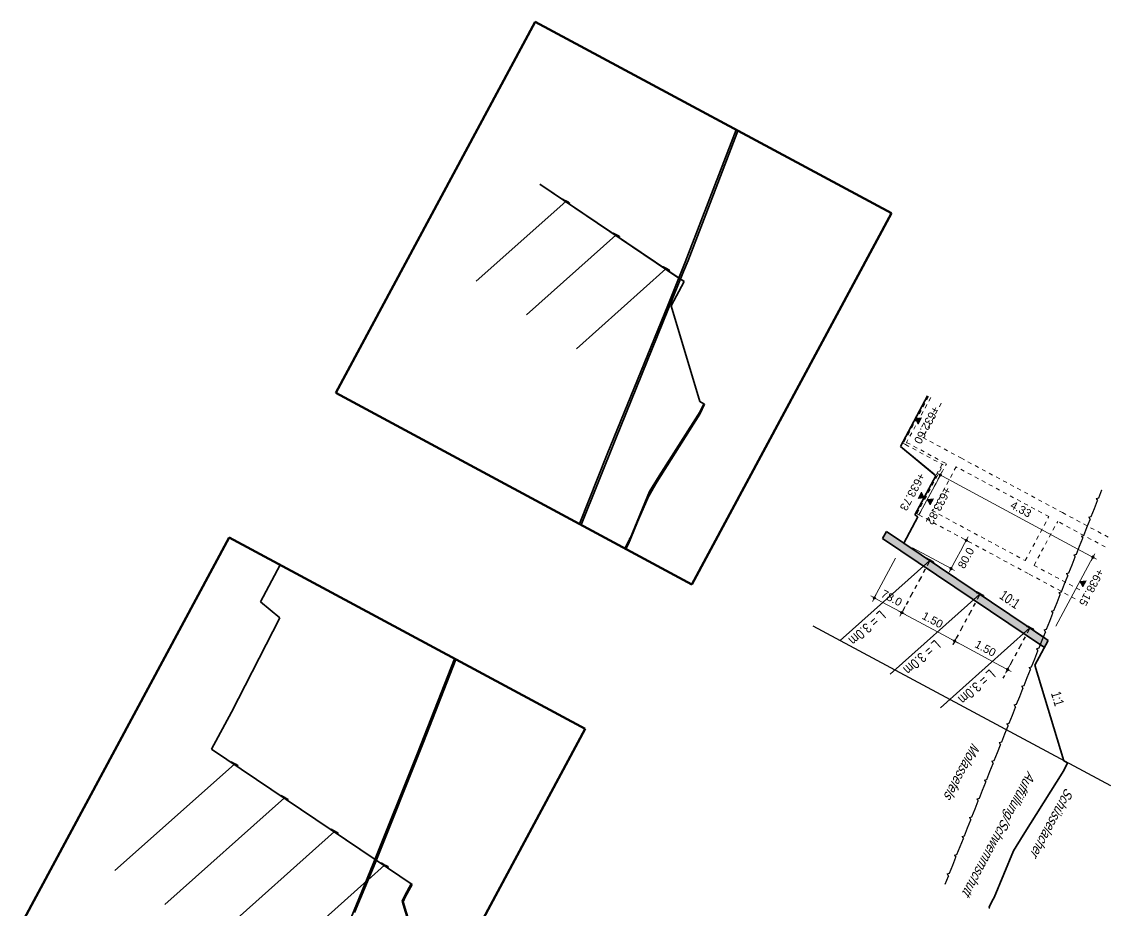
# Model space of a CAD drawing. Header units: metres. Extents: x 2711799 to 2711985, y 1236908 to 1237087.
# Drawn here: x 2711854.08 to 2711881.3, y 1237028.79 to 1237051 of the extents above; entities that cross this region are included whole.
import ezdxf

# ---------------------------------------------------------------- set-up
doc = ezdxf.new("R2010")
doc.units = ezdxf.units.M
doc.header["$PDMODE"] = 2
doc.header["$PDSIZE"] = -2
for name, pattern in [('ALL_S17', [0.0005, 0, -0.0005]), ('AUSGEZOGEN', [0]), ('PUNKT2_S9', [0.35, 0.15, -0.1, 0, -0.1]), ('VERDECKT2_S2', [0.18, 0.1, -0.08])]:
    doc.linetypes.add(name, pattern=pattern)
for name, color, linetype, lineweight in [('XR$10$Bauteilachse', 7, 'PUNKT2_S9', 25), ('XR$10$Beton Ansicht', 7, 'AUSGEZOGEN', 35), ('XR$10$Beton verdeckt vorne', 7, 'VERDECKT2_S2', 25), ('XR$10$Betonierfugen', 7, 'AUSGEZOGEN', 25), ('XR$10$STANDARD_1', 7, 'AUSGEZOGEN', 13), ('XR$10$Text Decke', 7, 'AUSGEZOGEN', 18), ('XR$10$Vermassung Decke', 7, 'AUSGEZOGEN', 18), ('XR$10$Vermassung Schnitte', 7, 'AUSGEZOGEN', 18), ('XR$11$Decke', 7, 'AUSGEZOGEN', 35)]:
    doc.layers.add(name, color=color, linetype=linetype, lineweight=lineweight)
doc.styles.add('ARIAL', font='arial.ttf')
doc.dimstyles.new('DIMSTYLE_4', dxfattribs={"dimtxt": 0.2, "dimasz": 0.2, "dimexe": 0, "dimexo": 0, "dimgap": 0.1, "dimtad": 2, "dimdec": 1, "dimlfac": 100, "dimrnd": 0.5, "dimzin": 4, "dimdsep": 46, "dimtxsty": 'ARIAL', "dimblk1": 'ALL_ML_KREIS', "dimblk2": 'ALL_ML_KREIS', "dimsah": 1, "dimcen": 0, "dimclrd": 7, "dimclre": 7, "dimclrt": 7, "dimadec": 0, "dimazin": 0, "dimtfac": 1, "dimtdec": 0, "dimtix": 1, "dimtmove": 2, "dimatfit": 3, "dimfxl": 0, "dimtzin": 0, "dimlwd": 0, "dimlwe": 18, "dimarcsym": 0})
doc.dimstyles.new('DIMSTYLE_6', dxfattribs={"dimtxt": 0.2, "dimasz": 0.2, "dimexe": 0, "dimexo": 0, "dimgap": 0.1, "dimtad": 2, "dimrnd": 0.005, "dimzin": 4, "dimdsep": 46, "dimtxsty": 'ARIAL', "dimblk1": 'ALL_ML_KREIS', "dimblk2": 'ALL_ML_KREIS', "dimsah": 1, "dimcen": 0, "dimclrd": 7, "dimclre": 7, "dimclrt": 7, "dimadec": 0, "dimazin": 0, "dimtfac": 1, "dimtdec": 0, "dimtix": 1, "dimtmove": 2, "dimatfit": 3, "dimfxl": 0, "dimtzin": 0, "dimlwd": 0, "dimlwe": 18, "dimarcsym": 0})

# ---------------------------------------------------------------- blocks, each defined once
blk = doc.blocks.new('MUSTERELEMENT_24')
at = {"layer": 'XR$10$Betonierfugen', "color": 7, "linetype": 'AUSGEZOGEN', "lineweight": 25, "transparency": 33554687}
for p, q in [((15.753, -50.075), (15.539, -50.1)), ((15.796, -50.121), (15.753, -50.075)), ((15.796, -50.121), (15.828, -50.067)), ((16.041, -50.042), (15.828, -50.067)), ((13.289, -50.41), (13.321, -50.356)), ((13.534, -50.332), (13.321, -50.356)), ((13.747, -50.307), (13.534, -50.332)), ((13.79, -50.352), (13.747, -50.307)), ((13.79, -50.352), (13.822, -50.298)), ((14.035, -50.274), (13.822, -50.298)), ((14.248, -50.249), (14.035, -50.274)), ((14.292, -50.294), (14.248, -50.249)), ((14.292, -50.294), (14.324, -50.24)), ((14.537, -50.216), (14.324, -50.24)), ((14.75, -50.191), (14.537, -50.216)), ((14.793, -50.236), (14.75, -50.191)), ((14.793, -50.236), (14.825, -50.182)), ((15.038, -50.158), (14.825, -50.182)), ((15.251, -50.133), (15.038, -50.158)), ((15.295, -50.179), (15.251, -50.133)), ((15.295, -50.179), (15.326, -50.124)), ((15.539, -50.1), (15.326, -50.124)), ((11.027, -50.621), (10.814, -50.646)), ((11.24, -50.597), (11.027, -50.621)), ((11.283, -50.642), (11.24, -50.597)), ((11.283, -50.642), (11.315, -50.588)), ((11.528, -50.563), (11.315, -50.588)), ((11.741, -50.539), (11.528, -50.563)), ((11.785, -50.584), (11.741, -50.539)), ((11.785, -50.584), (11.816, -50.53)), ((12.029, -50.505), (11.816, -50.53)), ((12.243, -50.481), (12.029, -50.505)), ((12.286, -50.526), (12.243, -50.481)), ((12.286, -50.526), (12.318, -50.472)), ((12.531, -50.448), (12.318, -50.472)), ((12.744, -50.423), (12.531, -50.448)), ((12.787, -50.468), (12.744, -50.423)), ((12.787, -50.468), (12.819, -50.414)), ((13.032, -50.39), (12.819, -50.414)), ((13.245, -50.365), (13.032, -50.39)), ((13.289, -50.41), (13.245, -50.365)), ((8.733, -50.886), (8.519, -50.911)), ((8.776, -50.932), (8.733, -50.886)), ((8.776, -50.932), (8.808, -50.878)), ((9.021, -50.853), (8.808, -50.878)), ((9.234, -50.828), (9.021, -50.853)), ((9.277, -50.874), (9.234, -50.828)), ((9.277, -50.874), (9.309, -50.82)), ((9.522, -50.795), (9.309, -50.82)), ((9.735, -50.771), (9.522, -50.795)), ((9.779, -50.816), (9.735, -50.771)), ((9.779, -50.816), (9.811, -50.762)), ((10.024, -50.737), (9.811, -50.762)), ((10.237, -50.713), (10.024, -50.737)), ((10.28, -50.758), (10.237, -50.713)), ((10.28, -50.758), (10.312, -50.704)), ((10.525, -50.679), (10.312, -50.704)), ((10.738, -50.655), (10.525, -50.679)), ((10.782, -50.7), (10.738, -50.655)), ((10.782, -50.7), (10.814, -50.646)), ((6.225, -51.176), (6.012, -51.201)), ((6.269, -51.221), (6.225, -51.176)), ((6.269, -51.221), (6.301, -51.167)), ((6.514, -51.143), (6.301, -51.167)), ((6.727, -51.118), (6.514, -51.143)), ((6.77, -51.164), (6.727, -51.118)), ((6.77, -51.164), (6.802, -51.109)), ((7.015, -51.085), (6.802, -51.109)), ((7.228, -51.06), (7.015, -51.085)), ((7.272, -51.106), (7.228, -51.06)), ((7.272, -51.106), (7.304, -51.052)), ((7.517, -51.027), (7.304, -51.052)), ((7.73, -51.002), (7.517, -51.027)), ((7.773, -51.048), (7.73, -51.002)), ((7.773, -51.048), (7.805, -50.994)), ((8.018, -50.969), (7.805, -50.994)), ((8.231, -50.944), (8.018, -50.969)), ((8.275, -50.99), (8.231, -50.944)), ((8.275, -50.99), (8.306, -50.936)), ((8.519, -50.911), (8.306, -50.936)), ((5.724, -51.234), (5.511, -51.259)), ((5.511, -51.259), (5.511, -51.259)), ((5.767, -51.279), (5.724, -51.234)), ((5.767, -51.279), (5.799, -51.225)), ((6.012, -51.201), (5.799, -51.225))]:
    blk.add_line(p, q, dxfattribs=at)
blk = doc.blocks.new('COMPLEX_KOTENVERMASSUNG_0')
at = {"layer": 'XR$10$Vermassung Schnitte', "linetype": 'AUSGEZOGEN', "lineweight": 18, "transparency": 33554687}
for points in [[(7.873, -50.533), (7.698, -50.533), (7.786, -50.658)], [(7.875, -54.863), (7.7, -54.863), (7.788, -54.988)], [(6.238, -56.083), (6.063, -56.083), (6.15, -56.208)]]:
    blk.add_hatch(color=7, dxfattribs=at).paths.add_polyline_path(points)
blk.add_hatch(color=7, dxfattribs=at).paths.add_polyline_path([(7.876, -55.203), (7.701, -55.203), (7.788, -55.078)], flags=16)
at = {"layer": 'XR$10$Vermassung Schnitte', "color": 7, "linetype": 'AUSGEZOGEN', "lineweight": 18, "transparency": 33554687}
for p, q in [((7.873, -50.533), (7.698, -50.533)), ((7.698, -50.533), (7.786, -50.658)), ((7.786, -50.658), (7.873, -50.533)), ((7.786, -50.658), (7.786, -50.658)), ((7.786, -50.658), (7.786, -50.658)), ((7.786, -50.658), (7.786, -50.658)), ((7.786, -50.658), (7.786, -50.658)), ((7.875, -54.863), (7.7, -54.863)), ((7.7, -54.863), (7.788, -54.988)), ((7.788, -54.988), (7.875, -54.863)), ((7.701, -55.203), (7.788, -55.078)), ((7.876, -55.203), (7.701, -55.203)), ((7.788, -54.988), (7.788, -54.988)), ((7.788, -54.988), (7.788, -54.988)), ((7.788, -54.988), (7.788, -54.988)), ((7.788, -54.988), (7.788, -54.988)), ((7.788, -55.078), (7.876, -55.203)), ((7.788, -55.078), (7.788, -55.078)), ((7.788, -55.078), (7.788, -55.078)), ((7.788, -55.078), (7.788, -55.078)), ((7.788, -55.078), (7.788, -55.078)), ((6.238, -56.083), (6.063, -56.083)), ((6.063, -56.083), (6.15, -56.208)), ((6.15, -56.208), (6.238, -56.083)), ((6.15, -56.208), (6.15, -56.208)), ((6.15, -56.208), (6.15, -56.208)), ((6.15, -56.208), (6.15, -56.208)), ((6.15, -56.208), (6.15, -56.208))]:
    blk.add_line(p, q, dxfattribs=at)
at = {"layer": 'XR$10$Vermassung Schnitte', "color": 7, "linetype": 'AUSGEZOGEN', "lineweight": 18, "transparency": 33554687, "char_height": 0.2, "attachment_point": 7, "style": 'ARIAL'}
for s, insert, width in [('\\W0.98;+638.15', (7.282, -50.433), 1.11568), ('\\W1.00;+633.82', (7.286, -54.763), 1.11716), ('\\W1.00;+633.73', (7.286, -55.503), 1.11716), ('\\W1.00;+632.60', (5.648, -55.983), 1.11716)]:
    blk.add_mtext(s, dxfattribs=dict(at, insert=insert, width=width))
blk = doc.blocks.new('ALL_ML_KREIS')
at = {"color": 0, "linetype": 'ByBlock', "lineweight": -2}
for p, q in [((-1, 0), (0.5, 0)), ((0, -0.5), (0, 0.5))]:
    blk.add_line(p, q, dxfattribs=at)
blk.add_circle((0, 0), 0.15, dxfattribs=at)
blk = doc.blocks.new('*D1563')
at = {"layer": 'DEFPOINTS', "color": 0, "transparency": 16777216}
for p in [(2711876.335, 1237037.854), (2711877.68, 1237038.039), (2711877.302, 1237037.334)]:
    blk.add_point(p, dxfattribs=at)
at = {"layer": 'XR$10$Vermassung Decke', "color": 7, "lineweight": 18, "transparency": 16777216}
blk.add_line((2711876.335, 1237037.854), (2711877.302, 1237037.334), dxfattribs=at)
at = {"layer": 'XR$10$Vermassung Decke', "color": 7, "lineweight": 0, "transparency": 16777216}
blk.add_line((2711877.586, 1237037.862), (2711877.396, 1237037.51), dxfattribs=at)
at = {"layer": 'XR$10$Vermassung Decke', "color": 7, "lineweight": 0, "transparency": 16777216, "xscale": 0.2, "yscale": 0.2, "zscale": 0.2}
for p, rotation in [((2711877.68, 1237038.039), 61.73568339642876), ((2711877.302, 1237037.334), 241.7356833964287)]:
    blk.add_blockref('ALL_ML_KREIS', p, dxfattribs=dict(at, rotation=rotation))
at = {"layer": 'XR$10$Vermassung Decke', "color": 7, "lineweight": 18, "transparency": 16777216, "insert": (2711877.674, 1237037.596), "char_height": 0.2, "width": 0.66667, "attachment_point": 5, "rotation": 61.7357, "style": 'ARIAL'}
blk.add_mtext('80.0', dxfattribs=at)
blk = doc.blocks.new('*D1514')
at = {"layer": 'DEFPOINTS', "color": 0, "transparency": 16777216}
for p in [(2711876.537, 1237038.746), (2711880.846, 1237037.616), (2711879.921, 1237035.896)]:
    blk.add_point(p, dxfattribs=at)
at = {"layer": 'XR$10$Vermassung Decke', "color": 7, "lineweight": 18, "transparency": 16777216}
for p, q in [((2711876.537, 1237038.746), (2711877.033, 1237039.667)), ((2711879.921, 1237035.896), (2711880.846, 1237037.616))]:
    blk.add_line(p, q, dxfattribs=at)
at = {"layer": 'XR$10$Vermassung Decke', "color": 7, "lineweight": 0, "transparency": 16777216}
blk.add_line((2711877.209, 1237039.572), (2711880.67, 1237037.711), dxfattribs=at)
at = {"layer": 'XR$10$Vermassung Decke', "color": 7, "lineweight": 0, "transparency": 16777216, "xscale": 0.2, "yscale": 0.2, "zscale": 0.2}
for p, rotation in [((2711877.033, 1237039.667), 151.7356834027459), ((2711880.846, 1237037.616), 331.7356834027458)]:
    blk.add_blockref('ALL_ML_KREIS', p, dxfattribs=dict(at, rotation=rotation))
at = {"layer": 'XR$10$Vermassung Decke', "color": 7, "lineweight": 18, "transparency": 16777216, "insert": (2711879.046, 1237038.815), "char_height": 0.2, "width": 0.66667, "attachment_point": 5, "rotation": 331.7357, "style": 'ARIAL'}
blk.add_mtext('4.33', dxfattribs=at)
blk = doc.blocks.new('*D1555')
at = {"layer": 'DEFPOINTS', "color": 0, "transparency": 16777216}
for p in [(2711875.915, 1237037.588), (2711876.07, 1237036.229), (2711876.153, 1237036.384)]:
    blk.add_point(p, dxfattribs=at)
at = {"layer": 'XR$10$Vermassung Decke', "color": 7, "lineweight": 18, "transparency": 16777216}
for p, q in [((2711875.915, 1237037.588), (2711875.383, 1237036.599)), ((2711876.153, 1237036.384), (2711876.07, 1237036.229))]:
    blk.add_line(p, q, dxfattribs=at)
at = {"layer": 'XR$10$Vermassung Decke', "color": 7, "lineweight": 0, "transparency": 16777216}
blk.add_line((2711875.559, 1237036.504), (2711875.894, 1237036.324), dxfattribs=at)
at = {"layer": 'XR$10$Vermassung Decke', "color": 7, "lineweight": 0, "transparency": 16777216, "xscale": 0.2, "yscale": 0.2, "zscale": 0.2}
for p, rotation in [((2711875.383, 1237036.599), 151.7356834027459), ((2711876.07, 1237036.229), 331.7356834027458)]:
    blk.add_blockref('ALL_ML_KREIS', p, dxfattribs=dict(at, rotation=rotation))
at = {"layer": 'XR$10$Vermassung Decke', "color": 7, "lineweight": 18, "transparency": 16777216, "insert": (2711875.816, 1237036.597), "char_height": 0.2, "width": 0.66667, "attachment_point": 5, "rotation": 331.7357, "style": 'ARIAL'}
blk.add_mtext('78.0', dxfattribs=at)
blk = doc.blocks.new('*D1556')
at = {"layer": 'DEFPOINTS', "color": 0, "transparency": 16777216}
for p in [(2711876.153, 1237036.384), (2711877.452, 1237035.633), (2711877.391, 1237035.519)]:
    blk.add_point(p, dxfattribs=at)
at = {"layer": 'XR$10$Vermassung Decke', "color": 7, "lineweight": 18, "transparency": 16777216}
for p, q in [((2711876.153, 1237036.384), (2711876.07, 1237036.229)), ((2711877.452, 1237035.633), (2711877.391, 1237035.519))]:
    blk.add_line(p, q, dxfattribs=at)
at = {"layer": 'XR$10$Vermassung Decke', "color": 7, "lineweight": 0, "transparency": 16777216}
blk.add_line((2711876.246, 1237036.135), (2711877.215, 1237035.614), dxfattribs=at)
at = {"layer": 'XR$10$Vermassung Decke', "color": 7, "lineweight": 0, "transparency": 16777216, "xscale": 0.2, "yscale": 0.2, "zscale": 0.2}
for p, rotation in [((2711876.07, 1237036.229), 151.7356834027459), ((2711877.391, 1237035.519), 331.7356834027458)]:
    blk.add_blockref('ALL_ML_KREIS', p, dxfattribs=dict(at, rotation=rotation))
at = {"layer": 'XR$10$Vermassung Decke', "color": 7, "lineweight": 18, "transparency": 16777216, "insert": (2711876.838, 1237036.048), "char_height": 0.2, "width": 0.66667, "attachment_point": 5, "rotation": 331.7357, "style": 'ARIAL'}
blk.add_mtext('1.50', dxfattribs=at)
blk = doc.blocks.new('*D1557')
at = {"layer": 'DEFPOINTS', "color": 0, "transparency": 16777216}
for p in [(2711877.452, 1237035.633), (2711878.712, 1237034.809), (2711878.775, 1237034.925)]:
    blk.add_point(p, dxfattribs=at)
at = {"layer": 'XR$10$Vermassung Decke', "color": 7, "lineweight": 18, "transparency": 16777216}
for p, q in [((2711877.452, 1237035.633), (2711877.391, 1237035.519)), ((2711878.775, 1237034.925), (2711878.712, 1237034.809))]:
    blk.add_line(p, q, dxfattribs=at)
at = {"layer": 'XR$10$Vermassung Decke', "color": 7, "lineweight": 0, "transparency": 16777216}
blk.add_line((2711877.567, 1237035.424), (2711878.536, 1237034.903), dxfattribs=at)
at = {"layer": 'XR$10$Vermassung Decke', "color": 7, "lineweight": 0, "transparency": 16777216, "xscale": 0.2, "yscale": 0.2, "zscale": 0.2}
for p, rotation in [((2711877.391, 1237035.519), 151.7356834027459), ((2711878.712, 1237034.809), 331.7356834027458)]:
    blk.add_blockref('ALL_ML_KREIS', p, dxfattribs=dict(at, rotation=rotation))
at = {"layer": 'XR$10$Vermassung Decke', "color": 7, "lineweight": 18, "transparency": 16777216, "insert": (2711878.159, 1237035.337), "char_height": 0.2, "width": 0.66667, "attachment_point": 5, "rotation": 331.7357, "style": 'ARIAL'}
blk.add_mtext('1.50', dxfattribs=at)

msp = doc.modelspace()

# ---------------------------------------------------------------- hatches: boundary and pattern name
at = {"layer": 'XR$11$Decke', "lineweight": 25, "transparency": 33554687}
msp.add_hatch(color=131, dxfattribs=at).paths.add_polyline_path([(2711879.7278, 1237035.5358), (2711875.6857, 1237038.2596), (2711875.591, 1237038.0834), (2711879.633, 1237035.3596)])

# ---------------------------------------------------------------- linework, layer by layer
at = {"layer": 'XR$10$Bauteilachse', "transparency": 33554687}
for p, q in [((2711876.7713, 1237037.5336, 640.05), (2711876.0942, 1237036.2741, 640.05)), ((2711878.0215, 1237036.6912, 640.05), (2711877.3443, 1237035.4317, 640.05)), ((2711879.2716, 1237035.8488, 640.05), (2711878.5944, 1237034.5893, 640.05))]:
    msp.add_line(p, q, dxfattribs=at)
at = {"layer": 'XR$10$Beton Ansicht', "transparency": 33554687}
for p, q in [((2711867.6162, 1237050.6169, 640.05), (2711868.5644, 1237050.1071, 640.05)), ((2711871.9276, 1237048.2989, 640.05), (2711870.6583, 1237044.9884, 640.05)), ((2711871.3617, 1237046.6832, 640.05), (2711871.9758, 1237048.273, 640.05)), ((2711871.9569, 1237048.2832, 640.05), (2711871.9276, 1237048.2989, 640.05)), ((2711871.9758, 1237048.273, 640.05), (2711871.9569, 1237048.2832, 640.05)), ((2711867.0219, 1237046.9351, 640.05), (2711870.4981, 1237044.5926, 640.05)), ((2711870.6306, 1237044.5033, 640.05), (2711867.0219, 1237046.9351, 640.05)), ((2711867.6762, 1237046.5086, 640.05), (2711865.4375, 1237044.5115, 640.05)), ((2711867.5901, 1237046.5549, 640.05), (2711867.5948, 1237046.5637, 640.05)), ((2711867.5901, 1237046.5549, 640.05), (2711867.605, 1237046.5469, 640.05)), ((2711867.6097, 1237046.5557, 640.05), (2711867.5948, 1237046.5637, 640.05)), ((2711867.605, 1237046.5469, 640.05), (2711867.6097, 1237046.5557, 640.05)), ((2711867.605, 1237046.5469, 640.05), (2711867.6322, 1237046.5322, 640.05)), ((2711867.6369, 1237046.541, 640.05), (2711867.6097, 1237046.5557, 640.05)), ((2711867.6322, 1237046.5322, 640.05), (2711867.6369, 1237046.541, 640.05)), ((2711867.6322, 1237046.5322, 640.05), (2711867.667, 1237046.5135, 640.05)), ((2711867.6718, 1237046.5223, 640.05), (2711867.6369, 1237046.541, 640.05)), ((2711867.667, 1237046.5135, 640.05), (2711867.6718, 1237046.5223, 640.05)), ((2711867.667, 1237046.5135, 640.05), (2711867.7035, 1237046.4939, 640.05)), ((2711867.7082, 1237046.5027, 640.05), (2711867.6718, 1237046.5223, 640.05)), ((2711867.7035, 1237046.4939, 640.05), (2711867.7082, 1237046.5027, 640.05)), ((2711867.7399, 1237046.4857, 640.05), (2711867.7082, 1237046.5027, 640.05)), ((2711870.7291, 1237045.0335, 640.05), (2711871.3617, 1237046.6832, 640.05)), ((2711867.7035, 1237046.4939, 640.05), (2711867.7352, 1237046.4769, 640.05)), ((2711867.7352, 1237046.4769, 640.05), (2711867.7399, 1237046.4857, 640.05)), ((2711867.7352, 1237046.4769, 640.05), (2711867.7567, 1237046.4653, 640.05)), ((2711867.7614, 1237046.4741, 640.05), (2711867.7399, 1237046.4857, 640.05)), ((2711867.7567, 1237046.4653, 640.05), (2711867.7614, 1237046.4741, 640.05)), ((2711867.7567, 1237046.4653, 640.05), (2711867.7643, 1237046.4612, 640.05)), ((2711867.7691, 1237046.47, 640.05), (2711867.7614, 1237046.4741, 640.05)), ((2711867.7691, 1237046.47, 640.05), (2711867.7643, 1237046.4612, 640.05)), ((2711868.8402, 1237045.7125, 640.05), (2711868.845, 1237045.7213, 640.05)), ((2711868.8402, 1237045.7125, 640.05), (2711868.8551, 1237045.7044, 640.05)), ((2711868.8599, 1237045.7133, 640.05), (2711868.845, 1237045.7213, 640.05)), ((2711868.8551, 1237045.7044, 640.05), (2711868.8599, 1237045.7133, 640.05)), ((2711868.8551, 1237045.7044, 640.05), (2711868.8823, 1237045.6898, 640.05)), ((2711868.8871, 1237045.6986, 640.05), (2711868.8599, 1237045.7133, 640.05)), ((2711868.8823, 1237045.6898, 640.05), (2711868.8871, 1237045.6986, 640.05)), ((2711868.8823, 1237045.6898, 640.05), (2711868.9172, 1237045.6711, 640.05)), ((2711868.9219, 1237045.6799, 640.05), (2711868.8871, 1237045.6986, 640.05)), ((2711868.9263, 1237045.6662, 640.05), (2711866.6876, 1237043.6691, 640.05)), ((2711868.9172, 1237045.6711, 640.05), (2711868.9219, 1237045.6799, 640.05)), ((2711868.9172, 1237045.6711, 640.05), (2711868.9536, 1237045.6515, 640.05)), ((2711868.9583, 1237045.6603, 640.05), (2711868.9219, 1237045.6799, 640.05)), ((2711868.9536, 1237045.6515, 640.05), (2711868.9583, 1237045.6603, 640.05)), ((2711868.9536, 1237045.6515, 640.05), (2711868.9853, 1237045.6345, 640.05)), ((2711868.9901, 1237045.6433, 640.05), (2711868.9583, 1237045.6603, 640.05)), ((2711868.9853, 1237045.6345, 640.05), (2711868.9901, 1237045.6433, 640.05)), ((2711868.9853, 1237045.6345, 640.05), (2711869.0068, 1237045.6229, 640.05)), ((2711869.0116, 1237045.6317, 640.05), (2711868.9901, 1237045.6433, 640.05)), ((2711869.0068, 1237045.6229, 640.05), (2711869.0116, 1237045.6317, 640.05)), ((2711869.0068, 1237045.6229, 640.05), (2711869.0145, 1237045.6188, 640.05)), ((2711869.0192, 1237045.6276, 640.05), (2711869.0116, 1237045.6317, 640.05)), ((2711869.0192, 1237045.6276, 640.05), (2711869.0145, 1237045.6188, 640.05)), ((2711870.0904, 1237044.87, 640.05), (2711870.0951, 1237044.8788, 640.05)), ((2711870.0904, 1237044.87, 640.05), (2711870.1053, 1237044.862, 640.05)), ((2711870.11, 1237044.8708, 640.05), (2711870.0951, 1237044.8788, 640.05)), ((2711870.1053, 1237044.862, 640.05), (2711870.11, 1237044.8708, 640.05)), ((2711870.1372, 1237044.8562, 640.05), (2711870.11, 1237044.8708, 640.05)), ((2711870.6583, 1237044.9884, 640.05), (2711870.2198, 1237043.9054, 640.05)), ((2711870.6158, 1237044.7537, 640.05), (2711870.7291, 1237045.0335, 640.05)), ((2711870.1764, 1237044.8237, 640.05), (2711867.9377, 1237042.8267, 640.05)), ((2711868.9205, 1237040.5834, 640.05), (2711870.6158, 1237044.7537, 640.05)), ((2711870.1053, 1237044.862, 640.05), (2711870.1325, 1237044.8474, 640.05)), ((2711870.1325, 1237044.8474, 640.05), (2711870.1372, 1237044.8562, 640.05)), ((2711870.1325, 1237044.8474, 640.05), (2711870.1673, 1237044.8287, 640.05)), ((2711870.172, 1237044.8375, 640.05), (2711870.1372, 1237044.8562, 640.05)), ((2711870.1673, 1237044.8287, 640.05), (2711870.172, 1237044.8375, 640.05)), ((2711870.1673, 1237044.8287, 640.05), (2711870.2037, 1237044.8091, 640.05)), ((2711870.2085, 1237044.8179, 640.05), (2711870.172, 1237044.8375, 640.05)), ((2711870.2037, 1237044.8091, 640.05), (2711870.2085, 1237044.8179, 640.05)), ((2711870.2037, 1237044.8091, 640.05), (2711870.2354, 1237044.792, 640.05)), ((2711870.2402, 1237044.8008, 640.05), (2711870.2085, 1237044.8179, 640.05)), ((2711870.2354, 1237044.792, 640.05), (2711870.2402, 1237044.8008, 640.05)), ((2711870.2354, 1237044.792, 640.05), (2711870.257, 1237044.7805, 640.05)), ((2711870.2617, 1237044.7893, 640.05), (2711870.2402, 1237044.8008, 640.05)), ((2711870.257, 1237044.7805, 640.05), (2711870.2617, 1237044.7893, 640.05)), ((2711870.257, 1237044.7805, 640.05), (2711870.2646, 1237044.7764, 640.05)), ((2711870.2693, 1237044.7852, 640.05), (2711870.2617, 1237044.7893, 640.05)), ((2711870.2693, 1237044.7852, 640.05), (2711870.2646, 1237044.7764, 640.05)), ((2711870.6306, 1237044.5033, 640.05), (2711870.3029, 1237043.8938, 640.05)), ((2711870.3029, 1237043.8938, 640.05), (2711870.6306, 1237044.5033, 640.05)), ((2711870.5391, 1237044.565, 640.05), (2711870.6306, 1237044.5033, 640.05)), ((2711870.2198, 1237043.9054, 640.05), (2711868.7107, 1237040.1932, 640.05)), ((2711871.0216, 1237041.5035, 640.05), (2711870.3029, 1237043.8938, 640.05)), ((2711870.3029, 1237043.8938, 640.05), (2711871.0216, 1237041.5035, 640.05)), ((2711876.0342, 1237040.3861, 640.05), (2711876.7134, 1237041.6493, 640.05)), ((2711876.0342, 1237040.3861, 640.05), (2711876.7134, 1237041.6493, 640.05)), ((2711876.7134, 1237041.6493, 640.05), (2711876.0342, 1237040.3861, 640.05)), ((2711871.1433, 1237041.4381, 640.05), (2711871.0216, 1237041.5035, 640.05)), ((2711871.0216, 1237041.5035, 640.05), (2711871.1193, 1237041.451, 640.05)), ((2711871.0256, 1237041.1864, 640.05), (2711871.1433, 1237041.4381, 640.05)), ((2711871.1193, 1237041.451, 640.05), (2711871.0284, 1237041.2569, 640.05)), ((2711871.1193, 1237041.451, 640.05), (2711871.1433, 1237041.4381, 640.05)), ((2711871.1433, 1237041.4381, 640.05), (2711871.1193, 1237041.451, 640.05)), ((2711869.9475, 1237039.4909, 640.05), (2711871.0256, 1237041.1864, 640.05)), ((2711871.0284, 1237041.2569, 640.05), (2711870.0045, 1237039.6465, 640.05)), ((2711871.0256, 1237041.1864, 640.05), (2711871.0284, 1237041.2569, 640.05)), ((2711868.0611, 1237038.4223, 640.05), (2711868.9205, 1237040.5834, 640.05)), ((2711876.8804, 1237039.6867, 640.05), (2711876.0342, 1237040.3861, 640.05)), ((2711876.0342, 1237040.3861, 640.05), (2711876.8804, 1237039.6867, 640.05)), ((2711876.9225, 1237039.6519, 640.05), (2711876.0342, 1237040.3861, 640.05)), ((2711868.7107, 1237040.1932, 640.05), (2711868.0161, 1237038.4465, 640.05)), ((2711870.0045, 1237039.6465, 640.05), (2711869.7678, 1237039.2557, 640.05)), ((2711869.8614, 1237039.3476, 640.05), (2711869.9475, 1237039.4909, 640.05)), ((2711876.3949, 1237038.6708, 640.05), (2711876.9225, 1237039.6519, 640.05)), ((2711876.9225, 1237039.6519, 640.05), (2711876.3949, 1237038.6708, 640.05)), ((2711876.8804, 1237039.6867, 640.05), (2711876.9225, 1237039.6519, 640.05)), ((2711869.7678, 1237039.2557, 640.05), (2711869.2814, 1237038.0871, 640.05)), ((2711869.6761, 1237039.0068, 640.05), (2711869.8614, 1237039.3476, 640.05)), ((2711869.6761, 1237039.0068, 640.05), (2711869.7678, 1237039.2557, 640.05)), ((2711869.8614, 1237039.3476, 640.05), (2711869.7678, 1237039.2557, 640.05)), ((2711869.2373, 1237037.946, 640.05), (2711869.6761, 1237039.0068, 640.05)), ((2711869.7236, 1237039.0941, 640.05), (2711869.4339, 1237038.4214, 640.05)), ((2711876.1191, 1237037.9676, 640.05), (2711876.4742, 1237038.6281, 640.05)), ((2711876.4742, 1237038.6281, 640.05), (2711876.1191, 1237037.9676, 640.05)), ((2711876.4742, 1237038.6281, 640.05), (2711876.3949, 1237038.6708, 640.05)), ((2711876.3949, 1237038.6708, 640.05), (2711876.4742, 1237038.6281, 640.05)), ((2711868.0161, 1237038.4465, 640.05), (2711868.0611, 1237038.4223, 640.05)), ((2711869.2373, 1237037.946, 640.05), (2711869.2814, 1237038.0871, 640.05)), ((2711869.2814, 1237038.0871, 640.05), (2711869.2568, 1237038.0442, 640.05)), ((2711869.2653, 1237038.0723, 640.05), (2711869.2568, 1237038.0442, 640.05)), ((2711869.2952, 1237038.1203, 640.05), (2711869.2653, 1237038.0723, 640.05)), ((2711869.2814, 1237038.0871, 640.05), (2711869.2653, 1237038.0723, 640.05)), ((2711875.591, 1237038.0834, 640.05), (2711875.6857, 1237038.2596, 640.05)), ((2711879.633, 1237035.3596, 640.05), (2711875.591, 1237038.0834, 640.05)), ((2711879.6356, 1237035.5979, 640.05), (2711875.6857, 1237038.2596, 640.05)), ((2711869.2568, 1237038.0442, 640.05), (2711869.1516, 1237037.836, 640.05)), ((2711869.1516, 1237037.836, 640.05), (2711869.1752, 1237037.8233, 640.05)), ((2711869.1752, 1237037.8233, 640.05), (2711869.2373, 1237037.946, 640.05)), ((2711860.5379, 1237037.4223, 640.05), (2711860.041, 1237036.4981, 640.05)), ((2711860.041, 1237036.4981, 640.05), (2711860.5379, 1237037.4223, 640.05)), ((2711860.041, 1237036.4981, 640.05), (2711860.5248, 1237036.0982, 640.05)), ((2711860.5248, 1237036.0982, 640.05), (2711860.041, 1237036.4981, 640.05)), ((2711860.5248, 1237036.0982, 640.05), (2711859.3194, 1237033.7411, 640.05)), ((2711859.3194, 1237033.7411, 640.05), (2711860.5248, 1237036.0982, 640.05)), ((2711879.2281, 1237035.8724, 640.05), (2711879.5945, 1237035.6255, 640.05)), ((2711879.7278, 1237035.5358, 640.05), (2711879.3965, 1237034.9196, 640.05)), ((2711879.3965, 1237034.9196, 640.05), (2711879.7278, 1237035.5358, 640.05)), ((2711879.6356, 1237035.5979, 640.05), (2711879.7278, 1237035.5358, 640.05)), ((2711879.7278, 1237035.5358, 640.05), (2711879.6356, 1237035.5979, 640.05)), ((2711864.8947, 1237035.08, 640.05), (2711863.9681, 1237032.7155, 640.05)), ((2711864.9279, 1237035.0621, 640.05), (2711864.8947, 1237035.08, 640.05)), ((2711864.1163, 1237032.9913, 640.05), (2711864.9279, 1237035.0621, 640.05)), ((2711880.1153, 1237032.5294, 640.05), (2711879.3965, 1237034.9196, 640.05)), ((2711879.3965, 1237034.9196, 640.05), (2711880.1153, 1237032.5294, 640.05)), ((2711859.3194, 1237033.7411, 640.05), (2711858.8222, 1237032.8162, 640.05)), ((2711858.8222, 1237032.8162, 640.05), (2711859.3194, 1237033.7411, 640.05)), ((2711862.9085, 1237029.9711, 640.05), (2711864.1163, 1237032.9913, 640.05)), ((2711858.8222, 1237032.8162, 640.05), (2711862.9074, 1237030.0633, 640.05)), ((2711862.9373, 1237030.0432, 640.05), (2711858.8222, 1237032.8162, 640.05)), ((2711863.9681, 1237032.7155, 640.05), (2711862.8643, 1237029.9555, 640.05)), ((2711859.3931, 1237032.4459, 640.05), (2711856.4082, 1237029.7831, 640.05)), ((2711859.3071, 1237032.4922, 640.05), (2711859.3118, 1237032.501, 640.05)), ((2711859.3071, 1237032.4922, 640.05), (2711859.322, 1237032.4841, 640.05)), ((2711859.3267, 1237032.493, 640.05), (2711859.3118, 1237032.501, 640.05)), ((2711859.322, 1237032.4841, 640.05), (2711859.3267, 1237032.493, 640.05)), ((2711859.322, 1237032.4841, 640.05), (2711859.3492, 1237032.4695, 640.05)), ((2711859.3539, 1237032.4783, 640.05), (2711859.3267, 1237032.493, 640.05)), ((2711859.3492, 1237032.4695, 640.05), (2711859.3539, 1237032.4783, 640.05)), ((2711859.3492, 1237032.4695, 640.05), (2711859.384, 1237032.4508, 640.05)), ((2711859.3887, 1237032.4596, 640.05), (2711859.3539, 1237032.4783, 640.05)), ((2711859.384, 1237032.4508, 640.05), (2711859.3887, 1237032.4596, 640.05)), ((2711859.384, 1237032.4508, 640.05), (2711859.4204, 1237032.4312, 640.05)), ((2711859.4252, 1237032.44, 640.05), (2711859.3887, 1237032.4596, 640.05)), ((2711859.4204, 1237032.4312, 640.05), (2711859.4252, 1237032.44, 640.05)), ((2711859.4204, 1237032.4312, 640.05), (2711859.4521, 1237032.4141, 640.05)), ((2711859.4569, 1237032.423, 640.05), (2711859.4252, 1237032.44, 640.05)), ((2711859.4521, 1237032.4141, 640.05), (2711859.4569, 1237032.423, 640.05)), ((2711859.4521, 1237032.4141, 640.05), (2711859.4737, 1237032.4026, 640.05)), ((2711859.4784, 1237032.4114, 640.05), (2711859.4569, 1237032.423, 640.05)), ((2711859.4737, 1237032.4026, 640.05), (2711859.4784, 1237032.4114, 640.05)), ((2711859.4737, 1237032.4026, 640.05), (2711859.4813, 1237032.3985, 640.05)), ((2711859.486, 1237032.4073, 640.05), (2711859.4784, 1237032.4114, 640.05)), ((2711859.486, 1237032.4073, 640.05), (2711859.4813, 1237032.3985, 640.05)), ((2711880.1153, 1237032.5294, 640.05), (2711880.2129, 1237032.4769, 640.05)), ((2711880.2129, 1237032.4769, 640.05), (2711880.1221, 1237032.2828, 640.05)), ((2711880.1221, 1237032.2828, 640.05), (2711879.0981, 1237030.6724, 640.05)), ((2711860.6433, 1237031.6034, 640.05), (2711857.6584, 1237028.9407, 640.05)), ((2711860.5572, 1237031.6497, 640.05), (2711860.5619, 1237031.6585, 640.05)), ((2711860.5572, 1237031.6497, 640.05), (2711860.5721, 1237031.6417, 640.05)), ((2711860.5768, 1237031.6505, 640.05), (2711860.5619, 1237031.6585, 640.05)), ((2711860.5721, 1237031.6417, 640.05), (2711860.5768, 1237031.6505, 640.05)), ((2711860.5721, 1237031.6417, 640.05), (2711860.5993, 1237031.6271, 640.05)), ((2711860.604, 1237031.6359, 640.05), (2711860.5768, 1237031.6505, 640.05)), ((2711860.5993, 1237031.6271, 640.05), (2711860.604, 1237031.6359, 640.05)), ((2711860.5993, 1237031.6271, 640.05), (2711860.6341, 1237031.6084, 640.05)), ((2711860.6389, 1237031.6172, 640.05), (2711860.604, 1237031.6359, 640.05)), ((2711860.6341, 1237031.6084, 640.05), (2711860.6389, 1237031.6172, 640.05)), ((2711860.6341, 1237031.6084, 640.05), (2711860.6706, 1237031.5888, 640.05)), ((2711860.6753, 1237031.5976, 640.05), (2711860.6389, 1237031.6172, 640.05)), ((2711860.6706, 1237031.5888, 640.05), (2711860.6753, 1237031.5976, 640.05)), ((2711860.6706, 1237031.5888, 640.05), (2711860.7023, 1237031.5717, 640.05)), ((2711860.707, 1237031.5805, 640.05), (2711860.6753, 1237031.5976, 640.05)), ((2711860.7023, 1237031.5717, 640.05), (2711860.707, 1237031.5805, 640.05)), ((2711860.7023, 1237031.5717, 640.05), (2711860.7238, 1237031.5601, 640.05)), ((2711860.7285, 1237031.569, 640.05), (2711860.707, 1237031.5805, 640.05)), ((2711860.7238, 1237031.5601, 640.05), (2711860.7285, 1237031.569, 640.05)), ((2711860.7238, 1237031.5601, 640.05), (2711860.7314, 1237031.5561, 640.05)), ((2711860.7362, 1237031.5649, 640.05), (2711860.7285, 1237031.569, 640.05)), ((2711860.7362, 1237031.5649, 640.05), (2711860.7314, 1237031.5561, 640.05)), ((2711861.8934, 1237030.761, 640.05), (2711858.9085, 1237028.0982, 640.05)), ((2711861.8073, 1237030.8073, 640.05), (2711861.8121, 1237030.8161, 640.05)), ((2711861.8073, 1237030.8073, 640.05), (2711861.8222, 1237030.7993, 640.05)), ((2711861.8269, 1237030.8081, 640.05), (2711861.8121, 1237030.8161, 640.05)), ((2711861.8222, 1237030.7993, 640.05), (2711861.8269, 1237030.8081, 640.05)), ((2711861.8222, 1237030.7993, 640.05), (2711861.8494, 1237030.7847, 640.05)), ((2711861.8542, 1237030.7935, 640.05), (2711861.8269, 1237030.8081, 640.05)), ((2711861.8494, 1237030.7847, 640.05), (2711861.8542, 1237030.7935, 640.05)), ((2711861.8494, 1237030.7847, 640.05), (2711861.8843, 1237030.7659, 640.05)), ((2711861.889, 1237030.7747, 640.05), (2711861.8542, 1237030.7935, 640.05)), ((2711861.8843, 1237030.7659, 640.05), (2711861.889, 1237030.7747, 640.05)), ((2711861.8843, 1237030.7659, 640.05), (2711861.9207, 1237030.7463, 640.05)), ((2711861.9254, 1237030.7552, 640.05), (2711861.889, 1237030.7747, 640.05)), ((2711861.9207, 1237030.7463, 640.05), (2711861.9254, 1237030.7552, 640.05)), ((2711861.9207, 1237030.7463, 640.05), (2711861.9524, 1237030.7293, 640.05)), ((2711861.9571, 1237030.7381, 640.05), (2711861.9254, 1237030.7552, 640.05)), ((2711861.9524, 1237030.7293, 640.05), (2711861.9571, 1237030.7381, 640.05)), ((2711861.9524, 1237030.7293, 640.05), (2711861.9739, 1237030.7177, 640.05)), ((2711861.9787, 1237030.7265, 640.05), (2711861.9571, 1237030.7381, 640.05)), ((2711861.9739, 1237030.7177, 640.05), (2711861.9787, 1237030.7265, 640.05)), ((2711861.9739, 1237030.7177, 640.05), (2711861.9815, 1237030.7136, 640.05)), ((2711861.9863, 1237030.7224, 640.05), (2711861.9787, 1237030.7265, 640.05)), ((2711861.9863, 1237030.7224, 640.05), (2711861.9815, 1237030.7136, 640.05)), ((2711879.0981, 1237030.6724, 640.05), (2711878.8614, 1237030.2816, 640.05)), ((2711878.8614, 1237030.2816, 640.05), (2711878.375, 1237029.113, 640.05)), ((2711862.8643, 1237029.9555, 640.05), (2711862.233, 1237028.4325, 640.05)), ((2711862.3978, 1237028.7391, 640.05), (2711862.9085, 1237029.9711, 640.05)), ((2711863.1435, 1237029.9186, 640.05), (2711862.7361, 1237029.5551, 640.05)), ((2711862.9373, 1237030.0432, 640.05), (2711863.8099, 1237029.4552, 640.05)), ((2711863.8329, 1237029.4397, 640.05), (2711862.9373, 1237030.0432, 640.05)), ((2711863.0574, 1237029.9649, 640.05), (2711863.0622, 1237029.9737, 640.05)), ((2711863.0574, 1237029.9649, 640.05), (2711863.0723, 1237029.9569, 640.05)), ((2711863.0771, 1237029.9657, 640.05), (2711863.0622, 1237029.9737, 640.05)), ((2711863.0723, 1237029.9569, 640.05), (2711863.0771, 1237029.9657, 640.05)), ((2711863.0723, 1237029.9569, 640.05), (2711863.0996, 1237029.9422, 640.05)), ((2711863.1043, 1237029.951, 640.05), (2711863.0771, 1237029.9657, 640.05)), ((2711863.0996, 1237029.9422, 640.05), (2711863.1043, 1237029.951, 640.05)), ((2711863.0996, 1237029.9422, 640.05), (2711863.1344, 1237029.9235, 640.05)), ((2711863.1391, 1237029.9323, 640.05), (2711863.1043, 1237029.951, 640.05)), ((2711863.1344, 1237029.9235, 640.05), (2711863.1391, 1237029.9323, 640.05)), ((2711863.1344, 1237029.9235, 640.05), (2711863.1708, 1237029.9039, 640.05)), ((2711863.1755, 1237029.9127, 640.05), (2711863.1391, 1237029.9323, 640.05)), ((2711863.1708, 1237029.9039, 640.05), (2711863.1755, 1237029.9127, 640.05)), ((2711863.1708, 1237029.9039, 640.05), (2711863.2025, 1237029.8869, 640.05)), ((2711863.2073, 1237029.8957, 640.05), (2711863.1755, 1237029.9127, 640.05)), ((2711863.2025, 1237029.8869, 640.05), (2711863.2073, 1237029.8957, 640.05)), ((2711863.2288, 1237029.8841, 640.05), (2711863.2073, 1237029.8957, 640.05)), ((2711863.2025, 1237029.8869, 640.05), (2711863.2241, 1237029.8753, 640.05)), ((2711863.2241, 1237029.8753, 640.05), (2711863.2288, 1237029.8841, 640.05)), ((2711863.2241, 1237029.8753, 640.05), (2711863.2317, 1237029.8712, 640.05)), ((2711863.2364, 1237029.88, 640.05), (2711863.2288, 1237029.8841, 640.05)), ((2711863.2364, 1237029.88, 640.05), (2711863.2317, 1237029.8712, 640.05)), ((2711862.7119, 1237029.5335, 640.05), (2711860.1586, 1237027.2558, 640.05)), ((2711863.8099, 1237029.4552, 640.05), (2711863.6503, 1237029.1585, 640.05)), ((2711863.6603, 1237029.1185, 640.05), (2711863.8329, 1237029.4397, 640.05)), ((2711863.8099, 1237029.4552, 640.05), (2711863.8329, 1237029.4397, 640.05)), ((2711863.8329, 1237029.4397, 640.05), (2711863.8099, 1237029.4552, 640.05)), ((2711863.6503, 1237029.1585, 640.05), (2711863.5855, 1237029.0197, 640.05)), ((2711863.6078, 1237029.0061, 640.05), (2711863.6603, 1237029.1185, 640.05)), ((2711863.6603, 1237029.1185, 640.05), (2711863.6503, 1237029.1585, 640.05)), ((2711863.6503, 1237029.1585, 640.05), (2711863.6603, 1237029.1185, 640.05)), ((2711878.375, 1237029.113, 640.05), (2711878.3505, 1237029.0701, 640.05)), ((2711863.6078, 1237029.0061, 640.05), (2711863.5855, 1237029.0197, 640.05)), ((2711863.5855, 1237029.0197, 640.05), (2711863.8086, 1237028.276, 640.05)), ((2711863.5855, 1237029.0197, 640.05), (2711863.6078, 1237029.0061, 640.05)), ((2711863.8308, 1237028.2624, 640.05), (2711863.6078, 1237029.0061, 640.05)), ((2711878.3505, 1237029.0701, 640.05), (2711878.2452, 1237028.8619, 640.05)), ((2711878.2452, 1237028.8619, 640.05), (2711878.2688, 1237028.8492, 640.05))]:
    msp.add_line(p, q, dxfattribs=at)
at = {"layer": 'XR$10$Beton verdeckt vorne', "transparency": 33554687}
for p, q in [((2711870.0045, 1237039.6465, 640.05), (2711869.8334, 1237039.3487, 640.05)), ((2711869.8117, 1237039.2989, 640.05), (2711869.7236, 1237039.0941, 640.05)), ((2711869.7678, 1237039.2557, 640.05), (2711869.8334, 1237039.3487, 640.05)), ((2711869.8122, 1237039.3001, 640.05), (2711869.8117, 1237039.2989, 640.05)), ((2711869.8262, 1237039.3322, 640.05), (2711869.8122, 1237039.3001, 640.05)), ((2711869.8334, 1237039.3487, 640.05), (2711869.8262, 1237039.3322, 640.05)), ((2711869.4339, 1237038.4214, 640.05), (2711869.3246, 1237038.1674, 640.05)), ((2711869.2814, 1237038.0871, 640.05), (2711869.3246, 1237038.1674, 640.05)), ((2711869.3246, 1237038.1674, 640.05), (2711869.2952, 1237038.1203, 640.05)), ((2711862.7361, 1237029.5551, 640.05), (2711862.7119, 1237029.5335, 640.05))]:
    msp.add_line(p, q, dxfattribs=at)
at = {"layer": 'XR$10$STANDARD_1', "color": 211, "linetype": 'AUSGEZOGEN', "lineweight": 100, "transparency": 33554687}
for p, q in [((2711861.9252, 1237041.7212, 640.05), (2711866.9116, 1237050.9957, 640.05)), ((2711866.9116, 1237050.9957, 640.05), (2711861.9252, 1237041.7212, 640.05)), ((2711866.9116, 1237050.9957, 640.05), (2711875.8119, 1237046.2106, 640.05)), ((2711866.9116, 1237050.9957, 640.05), (2711875.8119, 1237046.2106, 640.05)), ((2711870.8255, 1237036.936, 640.05), (2711875.8119, 1237046.2106, 640.05)), ((2711875.8119, 1237046.2106, 640.05), (2711870.8255, 1237036.936, 640.05)), ((2711861.9252, 1237041.7212, 640.05), (2711870.8255, 1237036.936, 640.05)), ((2711861.9252, 1237041.7212, 640.05), (2711870.8255, 1237036.936, 640.05)), ((2711854.0803, 1237028.4733, 640.05), (2711859.2608, 1237038.109, 640.05)), ((2711859.2608, 1237038.109, 640.05), (2711854.0803, 1237028.4733, 640.05)), ((2711859.2608, 1237038.109, 640.05), (2711868.1611, 1237033.3238, 640.05)), ((2711859.2608, 1237038.109, 640.05), (2711868.1611, 1237033.3238, 640.05)), ((2711862.9806, 1237023.6882, 640.05), (2711868.1611, 1237033.3238, 640.05)), ((2711868.1611, 1237033.3238, 640.05), (2711862.9806, 1237023.6882, 640.05))]:
    msp.add_line(p, q, dxfattribs=at)
at = {"layer": 'XR$10$STANDARD_1', "color": 1, "linetype": 'ALL_S17', "lineweight": 18, "transparency": 33554687}
for p, q in [((2711876.7398, 1237041.6351, 640.05), (2711876.108, 1237040.46, 640.05)), ((2711876.7926, 1237041.6067, 640.05), (2711876.1608, 1237040.4315, 640.05)), ((2711877.0569, 1237041.4646, 640.05), (2711876.5955, 1237040.6066, 640.05)), ((2711876.5955, 1237040.6066, 640.05), (2711877.5468, 1237040.0951, 640.05)), ((2711876.1608, 1237040.4315, 640.05), (2711876.0816, 1237040.4742, 640.05)), ((2711876.1608, 1237040.4315, 640.05), (2711877.1033, 1237039.9249, 640.05)), ((2711876.1892, 1237040.4844, 640.05), (2711877.1845, 1237039.9493, 640.05)), ((2711877.5468, 1237040.0951, 640.05), (2711880.0834, 1237038.7313, 640.05)), ((2711876.446, 1237038.7023, 640.05), (2711877.1033, 1237039.9249, 640.05)), ((2711876.4988, 1237038.6739, 640.05), (2711877.1845, 1237039.9493, 640.05)), ((2711877.4284, 1237039.8749, 640.05), (2711876.8374, 1237038.7757, 640.05)), ((2711877.0768, 1237039.9391, 640.05), (2711876.9225, 1237039.6519, 640.05)), ((2711877.1033, 1237039.9249, 640.05), (2711877.0768, 1237039.9391, 640.05)), ((2711879.7448, 1237038.6295, 640.05), (2711877.4284, 1237039.8749, 640.05)), ((2711876.4988, 1237038.6739, 640.05), (2711876.4196, 1237038.7166, 640.05)), ((2711876.4988, 1237038.6739, 640.05), (2711879.2556, 1237037.1918, 640.05)), ((2711876.8198, 1237038.7852, 640.05), (2711879.1538, 1237037.5303, 640.05)), ((2711879.1538, 1237037.5303, 640.05), (2711879.7448, 1237038.6295, 640.05)), ((2711880.0834, 1237038.7313, 640.05), (2711881.2724, 1237038.0921, 640.05)), ((2711879.374, 1237037.412, 640.05), (2711879.965, 1237038.5112, 640.05)), ((2711881.1541, 1237037.8719, 640.05), (2711879.965, 1237038.5112, 640.05)), ((2711879.374, 1237037.412, 640.05), (2711880.5367, 1237036.7869, 640.05)), ((2711879.2556, 1237037.1918, 640.05), (2711880.4183, 1237036.5667, 640.05))]:
    msp.add_line(p, q, dxfattribs=at)
at = {"layer": 'XR$10$STANDARD_1', "color": 6, "linetype": 'AUSGEZOGEN', "lineweight": 35, "transparency": 33554687}
for p, q in [((2711876.7713, 1237037.5336, 640.05), (2711874.5327, 1237035.5366, 640.05)), ((2711876.6853, 1237037.5799, 640.05), (2711876.69, 1237037.5887, 640.05)), ((2711876.6853, 1237037.5799, 640.05), (2711876.7002, 1237037.5719, 640.05)), ((2711876.7049, 1237037.5807, 640.05), (2711876.69, 1237037.5887, 640.05)), ((2711876.7002, 1237037.5719, 640.05), (2711876.7049, 1237037.5807, 640.05)), ((2711876.7002, 1237037.5719, 640.05), (2711876.7274, 1237037.5573, 640.05)), ((2711876.7321, 1237037.5661, 640.05), (2711876.7049, 1237037.5807, 640.05)), ((2711876.7274, 1237037.5573, 640.05), (2711876.7321, 1237037.5661, 640.05)), ((2711876.7274, 1237037.5573, 640.05), (2711876.7622, 1237037.5385, 640.05)), ((2711876.767, 1237037.5474, 640.05), (2711876.7321, 1237037.5661, 640.05)), ((2711876.7622, 1237037.5385, 640.05), (2711876.767, 1237037.5474, 640.05)), ((2711876.7622, 1237037.5385, 640.05), (2711876.7986, 1237037.519, 640.05)), ((2711876.8034, 1237037.5278, 640.05), (2711876.767, 1237037.5474, 640.05)), ((2711876.7986, 1237037.519, 640.05), (2711876.8034, 1237037.5278, 640.05)), ((2711876.7986, 1237037.519, 640.05), (2711876.8304, 1237037.5019, 640.05)), ((2711876.8351, 1237037.5107, 640.05), (2711876.8034, 1237037.5278, 640.05)), ((2711876.8304, 1237037.5019, 640.05), (2711876.8351, 1237037.5107, 640.05)), ((2711876.8304, 1237037.5019, 640.05), (2711876.8519, 1237037.4903, 640.05)), ((2711876.8566, 1237037.4991, 640.05), (2711876.8351, 1237037.5107, 640.05)), ((2711876.8519, 1237037.4903, 640.05), (2711876.8566, 1237037.4991, 640.05)), ((2711876.8519, 1237037.4903, 640.05), (2711876.8595, 1237037.4862, 640.05)), ((2711876.8642, 1237037.4951, 640.05), (2711876.8566, 1237037.4991, 640.05)), ((2711876.8642, 1237037.4951, 640.05), (2711876.8595, 1237037.4862, 640.05)), ((2711877.9354, 1237036.7375, 640.05), (2711877.9401, 1237036.7463, 640.05)), ((2711877.9354, 1237036.7375, 640.05), (2711877.9503, 1237036.7295, 640.05)), ((2711877.955, 1237036.7383, 640.05), (2711877.9401, 1237036.7463, 640.05)), ((2711877.9503, 1237036.7295, 640.05), (2711877.955, 1237036.7383, 640.05)), ((2711877.9503, 1237036.7295, 640.05), (2711877.9775, 1237036.7149, 640.05)), ((2711877.9823, 1237036.7237, 640.05), (2711877.955, 1237036.7383, 640.05)), ((2711877.9775, 1237036.7149, 640.05), (2711877.9823, 1237036.7237, 640.05)), ((2711877.9775, 1237036.7149, 640.05), (2711878.0124, 1237036.6961, 640.05)), ((2711878.0171, 1237036.7049, 640.05), (2711877.9823, 1237036.7237, 640.05)), ((2711878.0124, 1237036.6961, 640.05), (2711878.0171, 1237036.7049, 640.05)), ((2711878.0535, 1237036.6853, 640.05), (2711878.0171, 1237036.7049, 640.05)), ((2711878.0215, 1237036.6912, 640.05), (2711875.7828, 1237034.6941, 640.05)), ((2711878.0124, 1237036.6961, 640.05), (2711878.0488, 1237036.6765, 640.05)), ((2711878.0488, 1237036.6765, 640.05), (2711878.0535, 1237036.6853, 640.05)), ((2711878.0488, 1237036.6765, 640.05), (2711878.0805, 1237036.6595, 640.05)), ((2711878.0852, 1237036.6683, 640.05), (2711878.0535, 1237036.6853, 640.05)), ((2711878.0805, 1237036.6595, 640.05), (2711878.0852, 1237036.6683, 640.05)), ((2711878.0805, 1237036.6595, 640.05), (2711878.102, 1237036.6479, 640.05)), ((2711878.1068, 1237036.6567, 640.05), (2711878.0852, 1237036.6683, 640.05)), ((2711878.102, 1237036.6479, 640.05), (2711878.1068, 1237036.6567, 640.05)), ((2711878.102, 1237036.6479, 640.05), (2711878.1096, 1237036.6438, 640.05)), ((2711878.1144, 1237036.6526, 640.05), (2711878.1068, 1237036.6567, 640.05)), ((2711878.1144, 1237036.6526, 640.05), (2711878.1096, 1237036.6438, 640.05)), ((2711879.1855, 1237035.8951, 640.05), (2711879.1903, 1237035.9039, 640.05)), ((2711879.1855, 1237035.8951, 640.05), (2711879.2004, 1237035.8871, 640.05)), ((2711879.2052, 1237035.8959, 640.05), (2711879.1903, 1237035.9039, 640.05)), ((2711879.2004, 1237035.8871, 640.05), (2711879.2052, 1237035.8959, 640.05)), ((2711879.2004, 1237035.8871, 640.05), (2711879.2276, 1237035.8724, 640.05)), ((2711879.2324, 1237035.8812, 640.05), (2711879.2052, 1237035.8959, 640.05)), ((2711879.2276, 1237035.8724, 640.05), (2711879.2324, 1237035.8812, 640.05)), ((2711879.2672, 1237035.8625, 640.05), (2711879.2324, 1237035.8812, 640.05)), ((2711879.2716, 1237035.8488, 640.05), (2711877.0329, 1237033.8517, 640.05)), ((2711879.2276, 1237035.8724, 640.05), (2711879.2625, 1237035.8537, 640.05)), ((2711879.2625, 1237035.8537, 640.05), (2711879.2672, 1237035.8625, 640.05)), ((2711879.2625, 1237035.8537, 640.05), (2711879.2989, 1237035.8341, 640.05)), ((2711879.3036, 1237035.8429, 640.05), (2711879.2672, 1237035.8625, 640.05)), ((2711879.2989, 1237035.8341, 640.05), (2711879.3036, 1237035.8429, 640.05)), ((2711879.2989, 1237035.8341, 640.05), (2711879.3306, 1237035.8171, 640.05)), ((2711879.3354, 1237035.8259, 640.05), (2711879.3036, 1237035.8429, 640.05)), ((2711879.3306, 1237035.8171, 640.05), (2711879.3354, 1237035.8259, 640.05)), ((2711879.3306, 1237035.8171, 640.05), (2711879.3522, 1237035.8055, 640.05)), ((2711879.3569, 1237035.8143, 640.05), (2711879.3354, 1237035.8259, 640.05)), ((2711879.3522, 1237035.8055, 640.05), (2711879.3569, 1237035.8143, 640.05)), ((2711879.3522, 1237035.8055, 640.05), (2711879.3598, 1237035.8014, 640.05)), ((2711879.3645, 1237035.8102, 640.05), (2711879.3569, 1237035.8143, 640.05)), ((2711879.3645, 1237035.8102, 640.05), (2711879.3598, 1237035.8014, 640.05))]:
    msp.add_line(p, q, dxfattribs=at)
at = {"layer": 'XR$10$STANDARD_1', "color": 12, "linetype": 'AUSGEZOGEN', "lineweight": 25, "transparency": 33554687}
msp.add_line((2711881.2889, 1237031.8983, 640.05), (2711873.8552, 1237035.895, 640.05), dxfattribs=at)

# ---------------------------------------------------------------- block references
at = {"layer": 'XR$10$Betonierfugen', "color": 7, "linetype": 'AUSGEZOGEN', "lineweight": 25, "transparency": 33554687, "rotation": 241.7356833995579}
msp.add_blockref('MUSTERELEMENT_24', (2711928.8263, 1237019.8797, 640.05), dxfattribs=at)
at = {"layer": 'XR$10$Vermassung Schnitte', "color": 7, "linetype": 'AUSGEZOGEN', "lineweight": 18, "transparency": 33554687, "rotation": 241.7356833995579}
msp.add_blockref('COMPLEX_KOTENVERMASSUNG_0', (2711928.8263, 1237019.8797, 640.05), dxfattribs=at)

# ---------------------------------------------------------------- texts
at = {"layer": 'XR$10$Text Decke', "color": 7, "linetype": 'AUSGEZOGEN', "lineweight": 25, "transparency": 33554687, "char_height": 0.25, "attachment_point": 7, "style": 'ARIAL'}
for s, insert, width, rotation in [('\\W0.76;10:1', (2711878.4852, 1237036.5975, 640.05), 0.64141, 326.02509), ('\\W0.74;1:1', (2711879.7923, 1237034.2166, 640.05), 0.482461, 286.73568)]:
    msp.add_mtext(s, dxfattribs=dict(at, insert=insert, width=width, rotation=rotation))
at = {"layer": 'XR$10$Text Decke', "color": 7, "lineweight": 25, "transparency": 33554687, "char_height": 0.25, "attachment_point": 7, "style": 'ARIAL'}
for s, insert, width, rotation in [('\\W0.80;L = 3.0m', (2711875.5276, 1237036.3081, 640.05), 1.196636, 221.73568), ('\\W0.80;L = 3.0m', (2711876.8969, 1237035.572, 640.05), 1.196636, 221.73568), ('\\W0.80;L = 3.0m', (2711878.2661, 1237034.8358, 640.05), 1.196636, 221.73568), ('\\W0.82;\\Q19.0;Molassefels', (2711877.8271, 1237032.9942, 640.05), 1.614233, 241.73568), ('\\W0.82;\\Q19.0;Auffüllung/Schwemmschutt', (2711879.148, 1237032.3245, 640.05), 3.55073, 241.73568), ('\\W0.82;\\Q19.0;Schüsselacher', (2711880.1622, 1237031.8718, 640.05), 1.981235, 241.73568)]:
    msp.add_mtext(s, dxfattribs=dict(at, insert=insert, width=width, rotation=rotation))

# ---------------------------------------------------------------- dimensions: what is measured, and where the dimension line sits
at = {"layer": 'XR$10$Vermassung Decke', "color": 7, "lineweight": 18, "transparency": 33554687}
for base, p1, p2, angle, dimstyle, picture, middle in [((2711880.8463, 1237037.6161, 640.05), (2711876.5374, 1237038.7457, 640.05), (2711879.9213, 1237035.8957, 640.05), 331.73568, 'DIMSTYLE_6', '*D1514', (2711879.0464, 1237038.8149, 640.05)), ((2711877.3016, 1237037.334, 640.05), (2711877.6805, 1237038.0386, 640.05), (2711876.3347, 1237037.8539, 640.05), 241.73568, 'DIMSTYLE_4', '*D1563', (2711877.6736, 1237037.5964, 640.05)), ((2711876.0701, 1237036.2294, 640.05), (2711875.9148, 1237037.5876, 640.05), (2711876.1534, 1237036.3843, 640.05), 331.73568, 'DIMSTYLE_4', '*D1555', (2711875.8162, 1237036.5969, 640.05)), ((2711877.3913, 1237035.5191, 640.05), (2711876.1534, 1237036.3843, 640.05), (2711877.4524, 1237035.6327, 640.05), 331.73568, 'DIMSTYLE_6', '*D1556', (2711876.8379, 1237036.0476, 640.05)), ((2711878.7124, 1237034.8088, 640.05), (2711877.4524, 1237035.6327, 640.05), (2711878.775, 1237034.9252, 640.05), 331.73568, 'DIMSTYLE_6', '*D1557', (2711878.159, 1237035.3372, 640.05))]:
    dim = msp.add_linear_dim(base=base, p1=p1, p2=p2, angle=angle, dimstyle=dimstyle, override={"dimpost": '<>', "dimclrd": 7, "dimclre": 7, "dimclrt": 7, "dimlwd": 0, "dimlwe": 18}, dxfattribs=at)
    dim.commit()
    dim.dimension.update_dxf_attribs({"geometry": picture, "text_midpoint": middle, "dimtype": 160})

doc.saveas('drawing.dxf')
